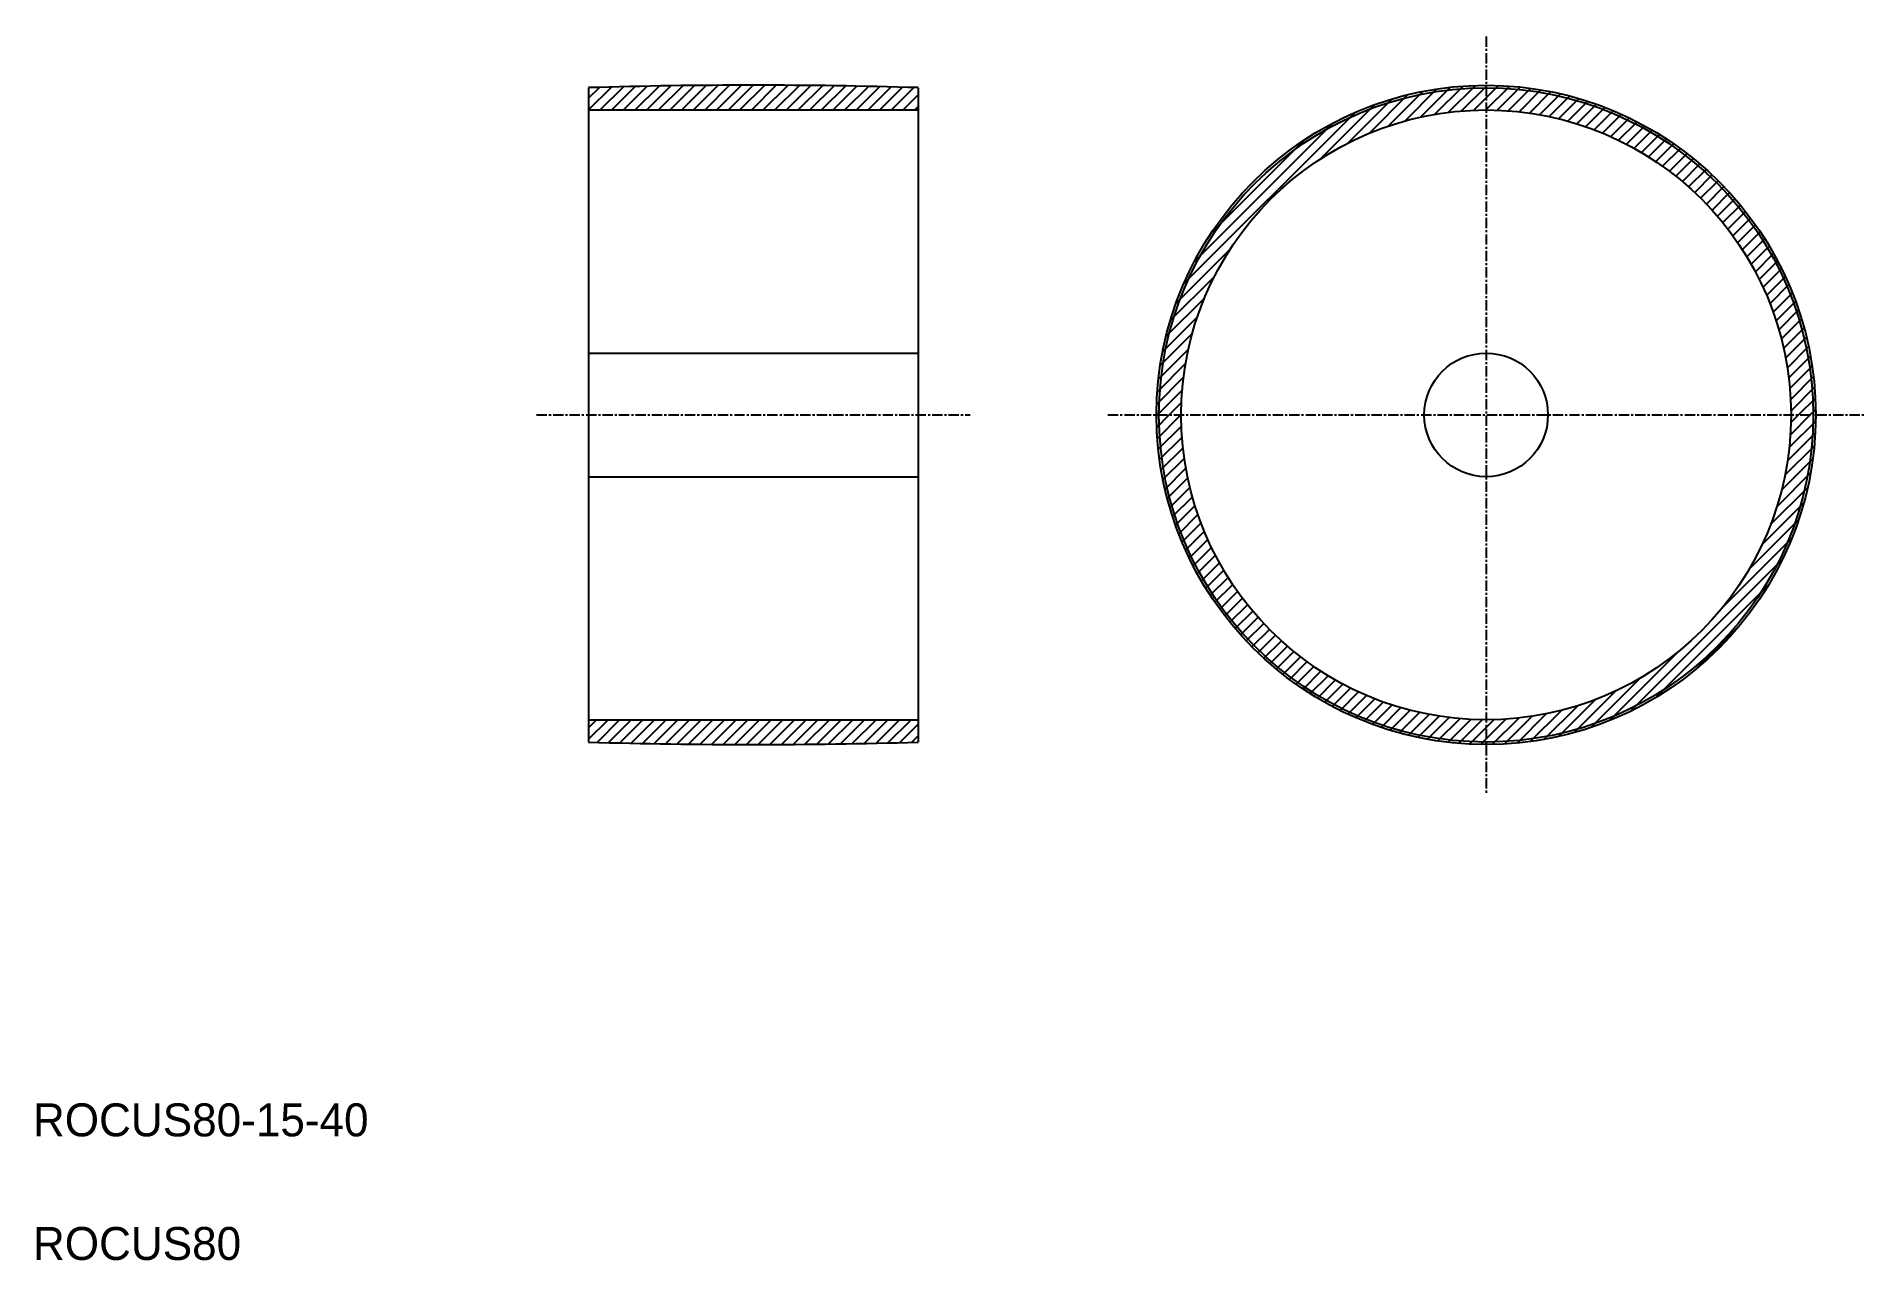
# Model space of a CAD drawing. Extents: x 10 to 232, y 10 to 158.
import ezdxf

# ---------------------------------------------------------------- set-up
doc = ezdxf.new("R2010")
doc.units = 0
doc.linetypes.add('CENTER', pattern=[2, 1.25, -0.25, 0.25, -0.25])
doc.layers.get('0').update_dxf_attribs({"linetype": 'CONTINUOUS'})
doc.layers.add('CENTER', color=1, linetype='CENTER')

# ---------------------------------------------------------------- blocks, each defined once
blk = doc.blocks.new('*X2')
at = {"color": 0, "linetype": 'CONTINUOUS'}
for p, q in [((77.42, 149.55), (80.2, 152.32)), ((77.42, 150.96), (78.74, 152.28)), ((78.83, 149.54), (81.65, 152.36)), ((80.25, 149.54), (83.09, 152.39)), ((81.66, 149.54), (84.54, 152.42)), ((83.08, 149.54), (85.98, 152.45)), ((84.49, 149.54), (87.41, 152.47)), ((85.9, 149.54), (88.85, 152.49)), ((87.32, 149.54), (90.28, 152.51)), ((88.73, 149.54), (91.71, 152.52)), ((90.15, 149.54), (93.13, 152.53)), ((91.56, 149.54), (94.55, 152.54)), ((92.98, 149.54), (95.97, 152.54)), ((94.39, 149.54), (97.39, 152.54)), ((95.8, 149.54), (98.8, 152.54)), ((97.22, 149.54), (100.21, 152.54)), ((98.63, 149.54), (101.62, 152.53)), ((100.05, 149.54), (103.02, 152.52)), ((101.46, 149.54), (104.42, 152.51)), ((102.87, 149.54), (105.82, 152.49)), ((104.29, 149.54), (107.22, 152.47)), ((105.7, 149.54), (108.61, 152.45)), ((107.12, 149.54), (110, 152.42)), ((108.53, 149.54), (111.39, 152.4)), ((109.95, 149.54), (112.77, 152.37)), ((111.36, 149.54), (114.15, 152.33)), ((112.77, 149.54), (115.53, 152.3)), ((114.19, 149.54), (116.9, 152.26)), ((115.6, 149.54), (117.42, 151.36)), ((169.55, 145.51), (174.91, 150.87)), ((172.18, 146.72), (176.86, 151.4)), ((174.45, 147.57), (178.67, 151.8)), ((176.49, 148.2), (180.38, 152.1)), ((178.37, 148.67), (182.01, 152.31)), ((180.13, 149.02), (183.56, 152.45)), ((181.79, 149.26), (185.05, 152.52)), ((183.36, 149.42), (186.35, 152.41)), ((184.87, 149.51), (186.35, 151)), ((186.35, 152.41), (186.48, 152.54)), ((186.35, 151), (187.87, 152.51)), ((186.35, 149.58), (189.21, 152.44)), ((187.7, 149.52), (190.51, 152.33)), ((189.04, 149.45), (191.77, 152.17)), ((190.34, 149.33), (193, 151.99)), ((191.6, 149.17), (194.19, 151.77)), ((192.82, 148.97), (195.36, 151.52)), ((194, 148.74), (196.49, 151.24)), ((195.15, 148.48), (197.6, 150.93)), ((117.02, 149.54), (117.42, 149.95)), ((149.64, 128.43), (170.47, 149.25)), ((166.2, 143.58), (172.81, 150.18)), ((186.31, 149.54), (186.35, 149.58)), ((196.27, 148.19), (198.68, 150.6)), ((197.36, 147.87), (199.74, 150.24)), ((198.43, 147.52), (200.77, 149.86)), ((199.47, 147.14), (201.78, 149.45)), ((200.48, 146.74), (202.76, 149.02)), ((150.94, 131.14), (167.76, 147.96)), ((201.47, 146.31), (203.73, 148.57)), ((202.43, 145.87), (204.67, 148.1)), ((203.38, 145.39), (205.59, 147.61)), ((204.3, 144.9), (206.5, 147.1)), ((205.2, 144.39), (207.38, 146.57)), ((152.98, 134.6), (164.3, 145.92)), ((206.07, 143.85), (208.25, 146.02)), ((206.93, 143.29), (209.09, 145.45)), ((207.77, 142.72), (209.92, 144.86)), ((208.59, 142.12), (210.73, 144.26)), ((209.38, 141.5), (211.52, 143.64)), ((210.16, 140.87), (212.29, 142.99)), ((210.92, 140.21), (213.05, 142.33)), ((211.66, 139.54), (213.78, 141.66)), ((212.38, 138.84), (214.5, 140.96)), ((213.08, 138.13), (215.2, 140.25)), ((213.76, 137.4), (215.89, 139.52)), ((214.43, 136.64), (216.55, 138.77)), ((215.07, 135.87), (217.2, 138.01)), ((215.69, 135.08), (217.83, 137.22)), ((216.3, 134.27), (218.45, 136.42)), ((216.88, 133.45), (219.04, 135.6)), ((217.45, 132.6), (219.61, 134.76)), ((217.99, 131.73), (220.17, 133.9)), ((148.72, 126.09), (155.32, 132.69)), ((218.52, 130.83), (220.71, 133.03)), ((219.02, 129.92), (221.23, 132.13)), ((219.5, 128.99), (221.73, 131.22)), ((148.02, 123.98), (153.39, 129.35)), ((219.96, 128.03), (222.21, 130.28)), ((220.39, 127.05), (222.66, 129.32)), ((147.5, 122.04), (152.18, 126.72)), ((220.8, 126.05), (223.1, 128.35)), ((221.19, 125.02), (223.51, 127.35)), ((147.1, 120.23), (151.32, 124.45)), ((221.55, 123.97), (223.9, 126.32)), ((221.88, 122.88), (224.27, 125.28)), ((146.8, 118.52), (150.69, 122.41)), ((222.18, 121.77), (224.62, 124.21)), ((222.46, 120.63), (224.93, 123.11)), ((146.59, 116.89), (150.22, 120.53)), ((222.7, 119.46), (225.22, 121.99)), ((222.91, 118.26), (225.48, 120.83)), ((146.45, 115.34), (149.88, 118.77)), ((223.08, 117.02), (225.72, 119.65)), ((223.22, 115.74), (225.92, 118.44)), ((146.37, 113.85), (149.64, 117.11)), ((146.48, 112.54), (149.47, 115.53)), ((223.31, 114.41), (226.08, 117.19)), ((223.35, 113.04), (226.21, 115.9)), ((147.9, 112.54), (149.38, 114.03)), ((224.27, 112.54), (226.3, 114.58)), ((225.68, 112.54), (226.35, 113.21)), ((146.35, 112.41), (146.48, 112.54)), ((146.38, 111.03), (147.9, 112.54)), ((146.46, 109.69), (149.31, 112.54)), ((146.57, 108.39), (149.38, 111.19)), ((149.31, 112.54), (149.35, 112.58)), ((223.14, 108.59), (226.35, 111.79)), ((223.27, 110.14), (225.68, 112.54)), ((223.34, 111.62), (224.27, 112.54)), ((146.72, 107.12), (149.45, 109.85)), ((222.63, 105.25), (226.18, 108.8)), ((222.93, 106.96), (226.29, 110.33)), ((146.91, 105.9), (149.57, 108.56)), ((147.13, 104.7), (149.73, 107.3)), ((222.21, 103.42), (225.99, 107.2)), ((147.38, 103.54), (149.92, 106.08)), ((147.66, 102.4), (150.15, 104.9)), ((221.65, 101.44), (225.73, 105.52)), ((147.97, 101.3), (150.41, 103.75)), ((148.3, 100.22), (150.71, 102.62)), ((220.89, 99.27), (225.38, 103.75)), ((148.66, 99.16), (151.03, 101.53)), ((149.04, 98.13), (151.38, 100.47)), ((218.26, 93.81), (224.28, 99.83)), ((219.84, 96.8), (224.9, 101.86)), ((149.45, 97.12), (151.76, 99.43)), ((149.87, 96.13), (152.16, 98.42)), ((150.32, 95.17), (152.58, 97.43)), ((150.79, 94.23), (153.03, 96.46)), ((151.29, 93.3), (153.5, 95.52)), ((215.04, 89.17), (223.45, 97.59)), ((151.8, 92.4), (154, 94.6)), ((152.33, 91.52), (154.51, 93.7)), ((203.86, 76.58), (222.32, 95.04)), ((152.88, 90.65), (155.05, 92.82)), ((153.44, 89.81), (155.6, 91.96)), ((154.03, 88.98), (156.18, 91.13)), ((206.94, 78.25), (220.65, 91.95)), ((154.64, 88.17), (156.78, 90.31)), ((155.26, 87.38), (157.39, 89.51)), ((155.9, 86.61), (158.03, 88.73)), ((156.56, 85.85), (158.69, 87.98)), ((157.24, 85.11), (159.36, 87.24)), ((157.93, 84.39), (160.06, 86.52)), ((211.74, 81.63), (217.26, 87.16)), ((158.65, 83.69), (160.77, 85.82)), ((159.38, 83.01), (161.5, 85.13)), ((160.12, 82.34), (162.25, 84.47)), ((160.89, 81.69), (163.02, 83.83)), ((161.67, 81.06), (163.81, 83.2)), ((162.48, 80.45), (164.62, 82.6)), ((201.31, 75.45), (209.72, 83.86)), ((163.3, 79.86), (165.45, 82.01)), ((164.13, 79.28), (166.3, 81.45)), ((164.99, 78.72), (167.17, 80.9)), ((165.87, 78.19), (168.06, 80.38)), ((166.76, 77.67), (168.97, 79.88)), ((199.07, 74.62), (205.09, 80.64)), ((167.68, 77.17), (169.91, 79.4)), ((168.62, 76.69), (170.87, 78.94)), ((169.57, 76.23), (171.84, 78.51)), ((170.55, 75.8), (172.85, 78.1)), ((171.55, 75.38), (173.88, 77.71)), ((195.14, 73.52), (199.63, 78.01)), ((197.03, 74), (202.1, 79.06)), ((77.42, 73.18), (79.79, 75.54)), ((77.42, 74.59), (78.37, 75.54)), ((78.47, 72.81), (81.2, 75.54)), ((79.85, 72.78), (82.61, 75.54)), ((81.23, 72.74), (84.03, 75.54)), ((82.61, 72.71), (85.44, 75.54)), ((83.99, 72.68), (86.86, 75.54)), ((85.38, 72.65), (88.27, 75.54)), ((86.77, 72.63), (89.69, 75.54)), ((88.16, 72.61), (91.1, 75.54)), ((89.56, 72.59), (92.51, 75.54)), ((90.96, 72.57), (93.93, 75.54)), ((92.36, 72.56), (95.34, 75.54)), ((93.77, 72.55), (96.76, 75.54)), ((95.17, 72.55), (98.17, 75.54)), ((96.59, 72.54), (99.59, 75.54)), ((98, 72.54), (101, 75.54)), ((99.42, 72.55), (102.41, 75.54)), ((100.84, 72.55), (103.83, 75.54)), ((102.26, 72.56), (105.24, 75.54)), ((103.69, 72.57), (106.66, 75.54)), ((105.11, 72.59), (108.07, 75.54)), ((106.55, 72.61), (109.48, 75.54)), ((107.98, 72.63), (110.9, 75.54)), ((109.42, 72.65), (112.31, 75.54)), ((110.86, 72.68), (113.73, 75.54)), ((112.31, 72.71), (115.14, 75.54)), ((113.76, 72.74), (116.56, 75.54)), ((172.57, 74.99), (174.93, 77.35)), ((173.62, 74.62), (176.01, 77.02)), ((174.69, 74.28), (177.12, 76.71)), ((175.79, 73.96), (178.26, 76.44)), ((176.91, 73.67), (179.43, 76.2)), ((178.06, 73.41), (180.64, 75.99)), ((179.25, 73.18), (181.88, 75.81)), ((180.46, 72.98), (183.16, 75.68)), ((181.71, 72.81), (184.49, 75.59)), ((182.99, 72.68), (185.86, 75.55)), ((186.35, 73.22), (188.76, 75.62)), ((186.35, 74.63), (187.28, 75.56)), ((187.1, 72.55), (190.31, 75.76)), ((188.57, 72.61), (191.93, 75.97)), ((190.1, 72.72), (193.65, 76.27)), ((191.7, 72.9), (195.48, 76.69)), ((193.37, 73.16), (197.46, 77.25)), ((115.21, 72.78), (117.42, 75)), ((116.66, 72.82), (117.42, 73.58)), ((184.32, 72.6), (186.35, 74.63)), ((185.69, 72.55), (186.35, 73.22))]:
    blk.add_line(p, q, dxfattribs=at)

msp = doc.modelspace()

# ---------------------------------------------------------------- linework, layer by layer
at = {"color": 7, "linetype": 'CONTINUOUS'}
for p, q in [((77.42, 152.24), (77.42, 72.84)), ((117.42, 152.24), (117.42, 72.84)), ((77.42, 149.54), (117.42, 149.54)), ((77.42, 120.04), (117.42, 120.04)), ((87.42, 120.04), (87.42, 120.04)), ((97.42, 120.04), (97.42, 120.04)), ((77.42, 105.04), (117.42, 105.04)), ((77.42, 75.54), (117.42, 75.54))]:
    msp.add_line(p, q, dxfattribs=at)
for radius in [40, 39.7, 37, 7.5]:
    msp.add_circle((186.35, 112.54), radius, dxfattribs=at)
for centre, start, end in [((97.42, -514.27), 88.28126, 91.71874), ((97.42, 739.36), 268.28126, 271.71874)]:
    msp.add_arc(centre, 666.82, start, end, dxfattribs=at)
at = {"layer": 'CENTER', "color": 1, "linetype": 'CENTER'}
for p, q in [((186.35, 158.45), (186.35, 66.64)), ((71.12, 112.54), (123.72, 112.54)), ((140.45, 112.54), (232.26, 112.54))]:
    msp.add_line(p, q, dxfattribs=at)

# ---------------------------------------------------------------- block references
at = {"color": 3, "linetype": 'CONTINUOUS'}
msp.add_blockref('*X2', (0, 0), dxfattribs=at)

# ---------------------------------------------------------------- texts
at = {"color": 7, "linetype": 'CONTINUOUS'}
for s, p in [('ROCUS80-15-40', (10, 25)), ('ROCUS80', (10, 10))]:
    msp.add_text(s, height=4, dxfattribs=at).set_placement(p)

doc.saveas('drawing.dxf')
